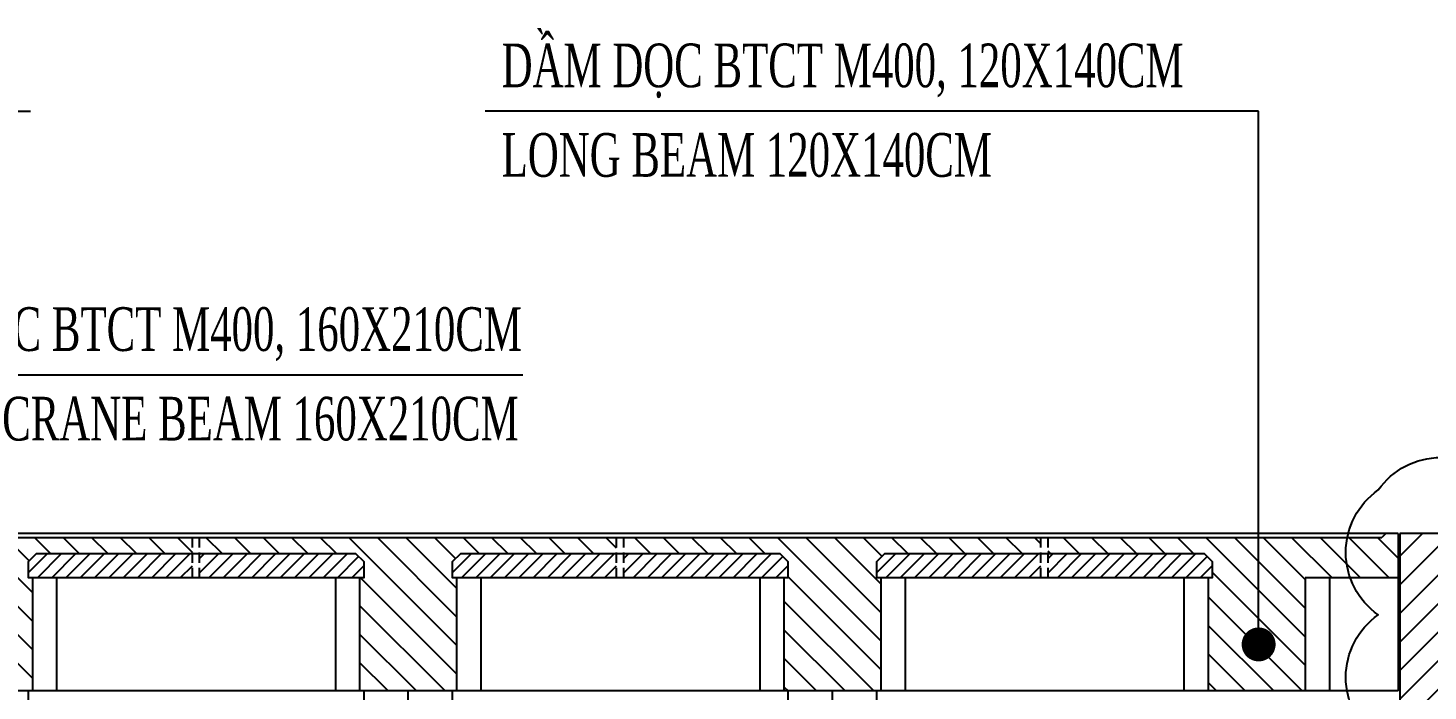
# Model space of a CAD drawing. Extents: x 9472 to 112692, y 46655 to 72187.
# Drawn here: x 73153 to 74885, y 68848 to 69669 of the extents above; entities that cross this region are included whole.
import ezdxf
from ezdxf.enums import TextEntityAlignment as Align

# ---------------------------------------------------------------- set-up
doc = ezdxf.new("R2010")
doc.units = 0
doc.header["$LTSCALE"] = 10
doc.header["$MEASUREMENT"] = 0
doc.linetypes.add('CENTER', pattern=[2, 1.25, -0.25, 0.25, -0.25])
doc.linetypes.add('HIDDEN', pattern=[0.375, 0.25, -0.125])
doc.layers.get('0').update_dxf_attribs({"color": 6, "linetype": 'CONTINUOUS'})
for name, color, linetype in [('Bao', 1, 'CONTINUOUS'), ('Hatch', 8, 'CONTINUOUS'), ('Hatch coc', 8, 'CONTINUOUS'), ('Khuat 151', 151, 'HIDDEN'), ('Kich thuoc', 2, 'CONTINUOUS'), ('Text', 4, 'CONTINUOUS'), ('Tim', 8, 'CENTER')]:
    doc.layers.add(name, color=color, linetype=linetype)
doc.styles.add('Kichthuoc', font='romans.shx', dxfattribs={"width": 0.6})
doc.styles.get("Standard").update_dxf_attribs({"font": 'vntimeh.shx', "width": 0.65})
doc.dimstyles.new('Le 350', dxfattribs={"dimscale": 350, "dimtxt": 0.2, "dimasz": 0.15, "dimexe": 0.1, "dimexo": 0.2, "dimgap": 0.1, "dimtad": 1, "dimdec": 0, "dimzin": 0, "dimdsep": 46, "dimtxsty": 'Kichthuoc', "dimblk": 'ARCHTICK', "dimcen": 0, "dimdle": 0.1, "dimclrd": 2, "dimclre": 2, "dimclrt": 256, "dimadec": 0, "dimazin": 0, "dimtfac": 1, "dimtdec": 0, "dimtix": 1, "dimtmove": 2, "dimatfit": 3, "dimfxl": 1, "dimtolj": 1, "dimtzin": 0, "dimarcsym": 0})

# ---------------------------------------------------------------- blocks, each defined once
blk = doc.blocks.new('_ArchTick')
at = {"color": 0, "linetype": 'ByBlock', "const_width": 0.15}
blk.add_lwpolyline([(-0.5, -0.5), (0.5, 0.5)], dxfattribs=at)
blk = doc.blocks.new('Kerb')
at = {"layer": 'Hatch'}
h = blk.add_hatch(dxfattribs=at)
h.set_pattern_fill('ANSI31', color=256, scale=200, style=0)
h.set_pattern_definition([(45, (-479.473, 38940.208), (-17.6776695, 17.6776695), [])])
h.paths.add_polyline_path([(15670.7, 107983.6), (15570.7, 107983.6), (15570.7, 107815.3, -0.348898), (15709.9, 107827)])
h.paths.add_polyline_path([(15709.9, 107827, 0.348898), (15570.7, 107815.3), (15570.7, 107651.8, 0.071035), (15596.7, 107633.6), (15605.7, 107633.6), (15605.7, 107719.6), (15620.7, 107719.6), (15620.7, 107728.6), (15645.7, 107728.6), (15645.7, 107730.1), (15605, 107730.1), (15605, 107737.1), (15645.7, 107737.1), (15645.7, 107738.6), (15620.7, 107738.6), (15620.7, 107747.6), (15621, 107747.6, -0.388879), (15621.7, 107746.9), (15622.2, 107740.5, 0.388879), (15623.3, 107739.5), (15643.1, 107739.5, 0.388879), (15644.2, 107740.5), (15644.8, 107746.9, -0.388879), (15645.5, 107747.6), (15645.7, 107747.6), (15645.7, 107763.6), (15685.7, 107763.6), (15685.7, 107737.1), (15720.7, 107737.1), (15720.7, 107783.6)])
h.paths.add_polyline_path([(15685.7, 107763.6), (15645.7, 107763.6), (15645.7, 107737.1), (15685.7, 107737.1)], flags=17)
h.paths.add_polyline_path([(15685.7, 107730.1), (15645.7, 107730.1), (15645.7, 107719.6), (15645.7, 107663.6), (15653.2, 107663.6), (15653.2, 107633.6), (15685.7, 107633.6)], flags=17)
h.paths.add_polyline_path([(15720.7, 107730.1), (15685.7, 107730.1), (15685.7, 107633.6), (15698.6, 107633.6, 0.059537), (15720.7, 107648.4)])
h.paths.add_polyline_path([(15645.7, 107719.6), (15605.7, 107719.6), (15605.7, 107633.6), (15638.2, 107633.6), (15638.2, 107663.6), (15645.7, 107663.6)], flags=17)
h.paths.add_polyline_path([(15570.7, 107651.8), (15570.7, 107633.6), (15596.7, 107633.6, -0.071035)], flags=17)
h.paths.add_polyline_path([(15720.7, 107648.4, -0.059537), (15698.6, 107633.6), (15720.7, 107633.6)])
at = {"layer": 'Bao'}
for p, q in [((15570.7, 107983.6), (15570.7, 107633.6)), ((15670.7, 107983.6), (15570.7, 107983.6))]:
    blk.add_line(p, q, dxfattribs=at)

msp = doc.modelspace()

# ---------------------------------------------------------------- hatches: boundary and pattern name
at = {"layer": 'Hatch'}
h = msp.add_hatch(dxfattribs=at)
h.set_pattern_fill('ANSI31', color=256, scale=100, style=0)
h.set_pattern_definition([(45, (58800, 0), (-8.8388348, 8.8388348), [])])
h.paths.add_polyline_path([(73356.2, 69018.4), (73163.2, 69018.4), (73153.2, 69008.4), (73153.2, 68988.4), (73356.2, 68988.4)])
h.paths.add_polyline_path([(73558.2, 69018.4), (73403.7, 69018.4), (73365.2, 69018.4), (73365.2, 68988.4), (73378.7, 68988.4), (73568.2, 68988.4), (73568.2, 69008.4)])
h = msp.add_hatch(dxfattribs=at)
h.set_pattern_fill('ANSI31', color=256, scale=100, style=0)
h.set_pattern_definition([(45, (59325, 3e-11), (-8.8388348, 8.8388348), [])])
h.paths.add_polyline_path([(73881.2, 69018.4), (73688.2, 69018.4), (73678.2, 69008.4), (73678.2, 68988.4), (73881.2, 68988.4)])
h.paths.add_polyline_path([(74083.2, 69018.4), (73928.7, 69018.4), (73890.2, 69018.4), (73890.2, 68988.4), (73903.7, 68988.4), (74093.2, 68988.4), (74093.2, 69008.4)])
h = msp.add_hatch(dxfattribs=at)
h.set_pattern_fill('ANSI31', color=256, scale=100, style=0)
h.set_pattern_definition([(45, (59850, 1e-10), (-8.8388348, 8.8388348), [])])
h.paths.add_polyline_path([(74406.2, 69018.4), (74213.2, 69018.4), (74203.2, 69008.4), (74203.2, 68988.4), (74406.2, 68988.4)])
h.paths.add_polyline_path([(74608.2, 69018.4), (74453.7, 69018.4), (74415.2, 69018.4), (74415.2, 68988.4), (74428.7, 68988.4), (74618.2, 68988.4), (74618.2, 69008.4)])

# ---------------------------------------------------------------- linework, layer by layer
for p, q in [((74848.2, 69043.4), (72595.7, 69043.4)), ((72615.7, 69038.4), (74828.2, 69038.4)), ((74833.2, 69043.4), (74828.2, 69038.4)), ((74848.2, 69043.4), (74848.2, 68848.4)), ((74848.2, 69043.4), (74848.2, 68848.4)), ((73158.2, 68988.4), (73158.2, 68848.4)), ((73563.2, 68988.4), (73158.2, 68988.4)), ((73563.2, 68988.4), (73563.2, 68848.4)), ((73683.2, 68988.4), (73683.2, 68848.4)), ((74088.2, 68988.4), (73683.2, 68988.4)), ((74088.2, 68988.4), (74088.2, 68848.4)), ((74208.2, 68988.4), (74208.2, 68848.4)), ((74613.2, 68988.4), (74208.2, 68988.4)), ((74613.2, 68988.4), (74613.2, 68848.4)), ((74848.2, 68988.4), (74733.2, 68988.4)), ((74733.2, 68988.4), (74733.2, 68848.4)), ((74848.2, 68988.4), (74733.2, 68988.4))]:
    msp.add_line(p, q)
for points in [[(73043.2, 68848.4), (73043.2, 68828.4), (73153.2, 68828.4), (73153.2, 68848.4)], [(73043.2, 68848.4), (73043.2, 68828.4), (73153.2, 68828.4), (73153.2, 68848.4)], [(73568.2, 68848.4), (73568.2, 68828.4), (73678.2, 68828.4), (73678.2, 68848.4)], [(74093.2, 68848.4), (74093.2, 68828.4), (74203.2, 68828.4), (74203.2, 68848.4)]]:
    msp.add_lwpolyline(points)
at = {"layer": 'Hatch', "color": 1}
msp.add_lwpolyline([(74929.5, 66283.8, -0.520567), (74823.7, 66454.6, -0.520567), (74823.7, 66609.1, -0.520567), (74823.7, 66763.6, -0.520567), (74823.7, 66918, -0.520567), (74823.7, 67072.5, -0.520567), (74823.7, 67227, -0.520567), (74823.7, 67389.6, -0.520567), (74823.7, 67544.1, -0.520567), (74823.7, 67698.6, -0.520567), (74823.7, 67853.1, -0.520567), (74823.7, 68007.6, -0.520567), (74823.7, 68162.1, -0.520567), (74823.7, 68316.6, -0.520567), (74823.7, 68479.2, -0.520567), (74823.7, 68633.7, -0.520567), (74823.7, 68788.2, -0.520567), (74823.7, 68942.6, -0.520567), (74823.7, 69097.1, -0.520567), (74978.3, 69097.1, -0.520567)], format="xyb", dxfattribs=at)
at = {"layer": 'Hatch coc'}
for p, q in [((73188.2, 68988.4), (73188.2, 68848.4)), ((73533.2, 68988.4), (73533.2, 68848.4)), ((73713.2, 68988.4), (73713.2, 68848.4)), ((74058.2, 68988.4), (74058.2, 68848.4)), ((74238.2, 68988.4), (74238.2, 68848.4)), ((74583.2, 68988.4), (74583.2, 68848.4)), ((74763.2, 68988.4), (74763.2, 68848.4))]:
    msp.add_line(p, q, dxfattribs=at)
at = {"layer": 'Khuat 151', "ltscale": 5}
for p, q in [((73356.2, 68988.4), (73356.2, 69043.4)), ((73365.2, 68988.4), (73365.2, 69043.4)), ((73881.2, 68988.4), (73881.2, 69043.4)), ((73890.2, 68988.4), (73890.2, 69043.4)), ((74406.2, 68988.4), (74406.2, 69043.4)), ((74415.2, 68988.4), (74415.2, 69043.4))]:
    msp.add_line(p, q, dxfattribs=at)
at = {"layer": 'Kich thuoc'}
for p, q in [((73153.2, 69008.4), (73163.2, 69018.4)), ((73153.2, 68988.4), (73153.2, 69008.4)), ((73163.2, 69018.4), (73403.7, 69018.4)), ((73403.7, 69018.4), (73558.2, 69018.4)), ((73558.2, 69018.4), (73568.2, 69008.4)), ((73568.2, 69008.4), (73568.2, 68988.4)), ((73678.2, 69008.4), (73688.2, 69018.4)), ((73678.2, 68988.4), (73678.2, 69008.4)), ((73688.2, 69018.4), (73928.7, 69018.4)), ((73928.7, 69018.4), (74083.2, 69018.4)), ((74083.2, 69018.4), (74093.2, 69008.4)), ((74093.2, 69008.4), (74093.2, 68988.4)), ((74203.2, 69008.4), (74213.2, 69018.4)), ((74203.2, 68988.4), (74203.2, 69008.4)), ((74213.2, 69018.4), (74453.7, 69018.4)), ((74453.7, 69018.4), (74608.2, 69018.4)), ((74608.2, 69018.4), (74618.2, 69008.4)), ((74618.2, 69008.4), (74618.2, 68988.4)), ((73378.7, 68988.4), (73153.2, 68988.4)), ((73568.2, 68988.4), (73378.7, 68988.4)), ((73903.7, 68988.4), (73678.2, 68988.4)), ((74093.2, 68988.4), (73903.7, 68988.4)), ((74428.7, 68988.4), (74203.2, 68988.4)), ((74618.2, 68988.4), (74428.7, 68988.4))]:
    msp.add_line(p, q, dxfattribs=at)
for points in [[(73153.2, 69008.4), (73163.2, 69018.4), (73558.2, 69018.4), (73568.2, 69008.4), (73568.2, 68988.4), (73153.2, 68988.4)], [(73153.2, 68988.4), (73153.2, 69008.4), (73163.2, 69018.4), (73403.7, 69018.4), (73558.2, 69018.4), (73568.2, 69008.4), (73568.2, 68988.4), (73378.7, 68988.4)], [(73678.2, 69008.4), (73688.2, 69018.4), (74083.2, 69018.4), (74093.2, 69008.4), (74093.2, 68988.4), (73678.2, 68988.4)], [(73678.2, 68988.4), (73678.2, 69008.4), (73688.2, 69018.4), (73928.7, 69018.4), (74083.2, 69018.4), (74093.2, 69008.4), (74093.2, 68988.4), (73903.7, 68988.4)], [(74203.2, 69008.4), (74213.2, 69018.4), (74608.2, 69018.4), (74618.2, 69008.4), (74618.2, 68988.4), (74203.2, 68988.4)], [(74203.2, 68988.4), (74203.2, 69008.4), (74213.2, 69018.4), (74453.7, 69018.4), (74608.2, 69018.4), (74618.2, 69008.4), (74618.2, 68988.4), (74428.7, 68988.4)]]:
    msp.add_lwpolyline(points, close=True, dxfattribs=at)
at = {"layer": 'Tim', "ltscale": 10}
for p, q in [((73623.2, 66033.4), (73623.2, 68848.4)), ((74148.2, 66033.4), (74148.2, 68848.4))]:
    msp.add_line(p, q, dxfattribs=at)

# ---------------------------------------------------------------- texts
at = {"layer": 'Text', "width": 0.65}
for s, p in [('dÇm däc btct m400, 120x140cm', (73738.9, 69595.5)), ('long beam 120x140cm', (73738.9, 69484.7))]:
    msp.add_text(s, height=54, dxfattribs=at).set_placement(p)
for s, p in [('dÇm cÇn trôc btct m400, 160x210cm', (73764.1, 69269.2)), ('crane beam 160x210cm', (73760, 69158.4))]:
    msp.add_text(s, height=54, dxfattribs=at).set_placement(p, align=Align.RIGHT)

# ---------------------------------------------------------------- leaders
at = {"layer": 'Kich thuoc'}
for points, override in [([(72578.3, 69044), (72684.6, 69566), (73155.9, 69566)], {"dimtad": 0, "dimclrd": 256}), ([(74675.6, 68906), (74675.6, 69566), (73718.7, 69566)], {"dimasz": 0.12, "dimtad": 0, "dimclrd": 256, "dimldrblk": 'Dot'}), ([(72611.3, 68959.5), (72680.2, 69239.6), (73765, 69239.6)], {"dimasz": 0.12, "dimtad": 0, "dimclrd": 256, "dimldrblk": 'Dot'})]:
    msp.add_leader(points, dimstyle='Le 350', override=override, dxfattribs=at)

# ---------------------------------------------------------------- next in the draw order: block references
at = {"layer": 'Hatch', "color": 30}
msp.add_blockref('Kerb', (59279.5, -38940.2), dxfattribs=at)

# ---------------------------------------------------------------- next in the draw order: hatches: boundary and pattern name
at = {"layer": 'Hatch'}
h = msp.add_hatch(dxfattribs=at)
h.set_pattern_fill('ANSI31', color=256, scale=200, angle=90, style=0)
h.paths.add_polyline_path([(70253.2, 68988.4), (70248.2, 68988.4), (70248.2, 69008.4), (70258.2, 69018.4), (70476.2, 69018.4), (70476.2, 69038.4), (70215.7, 69038.4), (70210.7, 69043.4), (70205.7, 69043.4), (70205.7, 69042.4), (70197.9, 69042.4, 0.414214), (70196.7, 69041.2), (70196.7, 69033.4), (70195.7, 69033.4), (70195.7, 69028.4), (70150.7, 69028.4), (70150.7, 69033.4), (70149.7, 69033.4), (70149.7, 69041.2, 0.414214), (70148.5, 69042.4), (70140.7, 69042.4), (70140.7, 69043.4), (70104.2, 69043.4), (70104.2, 69033.4), (70093.2, 69033.4), (70093.2, 68953.4), (70033.2, 68953.4), (70033.2, 69033.4), (70022.2, 69033.4), (70022.2, 69043.4), (70007.2, 69043.4), (70007.2, 69011.4), (69997.2, 69011.4), (69997.2, 69043.4), (69978.5, 69043.4), (69975.2, 69037.4), (69891.2, 69037.4), (69887.9, 69043.4), (69853.2, 69043.4), (69848.2, 69038.4), (69848.2, 68913.4), (69888.2, 68913.4), (69888.2, 68988.4), (69963.2, 68988.4), (69993.2, 68958.4), (69993.2, 68913.4), (70093.2, 68913.4), (70093.2, 68778.4), (70107.5, 68778.4), (70120.2, 68866.8), (70248.9, 68848.4), (70239, 68779.1), (70239.1, 68778.4), (70253.2, 68778.4)])
h.paths.add_polyline_path([(69888.2, 68913.4), (69848.2, 68913.4), (69848.2, 68814.9), (69848.2, 68778.4), (69888.2, 68778.4)], flags=17)
h.paths.add_polyline_path([(70833.2, 68988.4), (70828.2, 68988.4), (70828.2, 69008.4), (70838.2, 69018.4), (71068.7, 69018.4), (71068.7, 69038.4), (70485.2, 69038.4), (70485.2, 69018.4), (70498.7, 69018.4), (70708.2, 69018.4), (70718.2, 69008.4), (70718.2, 68988.4), (70713.2, 68988.4), (70713.2, 68848.4), (70833.2, 68848.4)])
h.paths.add_polyline_path([(71433.2, 68988.4), (71428.2, 68988.4), (71428.2, 69008.4), (71438.2, 69018.4), (71668.7, 69018.4), (71668.7, 69038.4), (71077.7, 69038.4), (71077.7, 69018.4), (71078.7, 69018.4), (71308.2, 69018.4), (71318.2, 69008.4), (71318.2, 68988.4), (71313.2, 68988.4), (71313.2, 68848.4), (71433.2, 68848.4)])
h.paths.add_polyline_path([(72033.2, 68988.4), (72028.2, 68988.4), (72028.2, 69008.4), (72038.2, 69018.4), (72114.4, 69018.4), (72114.4, 69038.4), (71677.7, 69038.4), (71677.7, 69018.4), (71678.7, 69018.4), (71908.2, 69018.4), (71918.2, 69008.4), (71918.2, 68988.4), (71913.2, 68988.4), (71913.2, 68848.4), (72033.2, 68848.4)])
h.paths.add_polyline_path([(72268.7, 69038.4), (72114.4, 69038.4), (72114.4, 69018.4), (72268.7, 69018.4)])
h.paths.add_polyline_path([(72653.2, 68988.4), (72648.2, 68988.4), (72648.2, 69008.4), (72658.2, 69018.4), (72831.2, 69018.4), (72831.2, 69038.4), (72615.7, 69038.4), (72610.7, 69043.4), (72605.7, 69043.4), (72605.7, 69042.4), (72597.9, 69042.4, 0.414214), (72596.7, 69041.2), (72596.7, 69033.4), (72595.7, 69033.4), (72595.7, 69028.4), (72550.7, 69028.4), (72550.7, 69033.4), (72549.7, 69033.4), (72549.7, 69041.2, 0.414214), (72548.5, 69042.4), (72540.7, 69042.4), (72540.7, 69043.4), (72535.7, 69043.4), (72530.7, 69038.4), (72277.7, 69038.4), (72277.7, 69018.4), (72278.7, 69018.4), (72488.2, 69018.4), (72498.2, 69008.4), (72498.2, 68988.4), (72493.2, 68988.4), (72493.2, 68778.4), (72507.3, 68778.4), (72522.2, 68868), (72653.2, 68846.1)])
h.paths.add_polyline_path([(73158.2, 68988.4), (73153.2, 68988.4), (73153.2, 69008.4), (73163.2, 69018.4), (73356.2, 69018.4), (73356.2, 69038.4), (72840.2, 69038.4), (72840.2, 69018.4), (72898.7, 69018.4), (73033.2, 69018.4), (73043.2, 69008.4), (73043.2, 68988.4), (73038.2, 68988.4), (73038.2, 68848.4), (73158.2, 68848.4)])
h.paths.add_polyline_path([(73683.2, 68988.4), (73678.2, 68988.4), (73678.2, 69008.4), (73688.2, 69018.4), (73881.2, 69018.4), (73881.2, 69038.4), (73365.2, 69038.4), (73365.2, 69018.4), (73403.7, 69018.4), (73558.2, 69018.4), (73568.2, 69008.4), (73568.2, 68988.4), (73563.2, 68988.4), (73563.2, 68848.4), (73683.2, 68848.4)])
h.paths.add_polyline_path([(74208.2, 68988.4), (74203.2, 68988.4), (74203.2, 69008.4), (74213.2, 69018.4), (74406.2, 69018.4), (74406.2, 69038.4), (73890.2, 69038.4), (73890.2, 69018.4), (73928.7, 69018.4), (74083.2, 69018.4), (74093.2, 69008.4), (74093.2, 68988.4), (74088.2, 68988.4), (74088.2, 68848.4), (74208.2, 68848.4)])
h.paths.add_polyline_path([(74733.2, 68988.4), (74788.9, 68988.4, -0.135335), (74785.3, 69038.4), (74415.2, 69038.4), (74415.2, 69018.4), (74453.7, 69018.4), (74608.2, 69018.4), (74618.2, 69008.4), (74618.2, 68988.4), (74613.2, 68988.4), (74613.2, 68848.4), (74733.2, 68848.4)])
h.paths.add_polyline_path([(74848.2, 69043.4), (74833.2, 69043.4), (74828.2, 69038.4), (74785.3, 69038.4, 0.135335), (74788.9, 68988.4), (74848.2, 68988.4)])

# ---------------------------------------------------------------- next in the draw order: linework, layer by layer
msp.add_line((74848.2, 68848.4), (72653.2, 68848.4))

doc.saveas('drawing.dxf')
